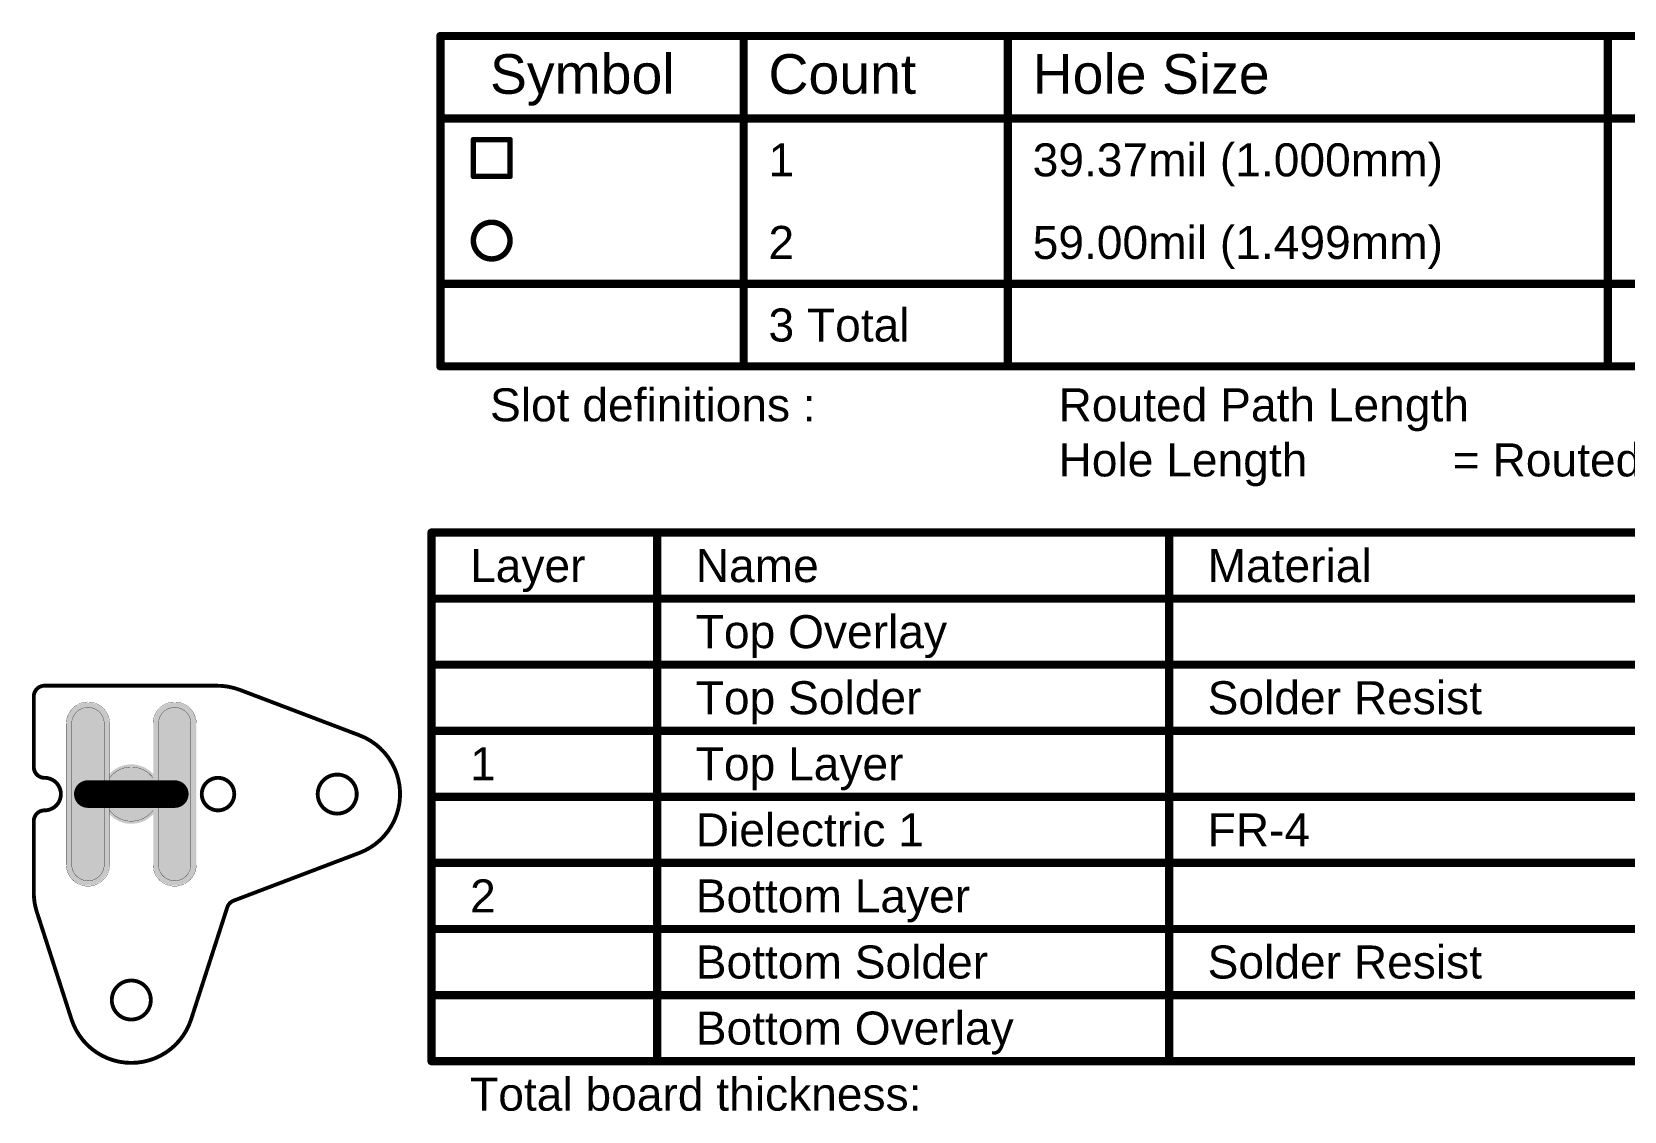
# Model space of a CAD drawing. Header units: inches. Extents: x -5 to 358, y -5 to 45.
# Drawn here: x -4.6 to 68.9, y -5.1 to 44.7 of the extents above; entities that cross this region are included whole.
import ezdxf

# ---------------------------------------------------------------- set-up
doc = ezdxf.new("R2010")
doc.units = ezdxf.units.IN
for name, color, linetype in [('Board_Outline', 216, 'Continuous'), ('Bottom Layer', 5, 'Continuous'), ('Bottom Solder', 6, 'Continuous'), ('Drill Drawing', 1, 'Continuous'), ('Fabrication_Layer', 56, 'Continuous'), ('Multi-Layer', 9, 'Continuous'), ('Pad Holes', 156, 'Continuous'), ('Top Layer', 1, 'Continuous'), ('Top Overlay', 2, 'Continuous'), ('Top Solder', 216, 'Continuous')]:
    doc.layers.add(name, color=color, linetype=linetype)
doc.styles.add('Arial', font='', dxfattribs={"height": 0.2})
doc.styles.get('Arial').set_extended_font_data('Arial')

msp = doc.modelspace()

# ---------------------------------------------------------------- hatches: boundary and pattern name
at = {"layer": 'Bottom Layer'}
h = msp.add_hatch(color=5, dxfattribs=at)
edge = h.paths.add_edge_path()
edge.add_arc((-2.007, 12.737), 0.888, 0, 180)
edge.add_line((-2.894, 12.737), (-2.894, 6.263))
edge.add_arc((-2.007, 6.263), 0.888, 180, 360)
edge.add_line((-1.119, 6.263), (-1.119, 12.737))
h = msp.add_hatch(color=5, dxfattribs=at)
edge = h.paths.add_edge_path()
edge.add_arc((2.007, 12.737), 0.888, 0, 180)
edge.add_line((1.119, 12.737), (1.119, 6.263))
edge.add_arc((2.007, 6.263), 0.888, 180, 360)
edge.add_line((2.894, 6.263), (2.894, 12.737))
h = msp.add_hatch(color=5, dxfattribs=at)
edge = h.paths.add_edge_path()
edge.add_arc((0, 9.5), 1.27, 0, 360)
at = {"layer": 'Bottom Solder'}
h = msp.add_hatch(color=6, dxfattribs=at)
edge = h.paths.add_edge_path()
edge.add_arc((-2.007, 12.737), 0.989, 0, 180)
edge.add_line((-2.996, 12.737), (-2.996, 6.263))
edge.add_arc((-2.007, 6.263), 0.989, 180, 360)
edge.add_line((-1.017, 6.263), (-1.017, 12.737))
h = msp.add_hatch(color=6, dxfattribs=at)
edge = h.paths.add_edge_path()
edge.add_arc((2.007, 12.737), 0.989, 0, 180)
edge.add_line((1.017, 12.737), (1.017, 6.263))
edge.add_arc((2.007, 6.263), 0.989, 180, 360)
edge.add_line((2.996, 6.263), (2.996, 12.737))
h = msp.add_hatch(color=6, dxfattribs=at)
edge = h.paths.add_edge_path()
edge.add_arc((0, 9.5), 1.372, 0, 360)
at = {"layer": 'Multi-Layer'}
h = msp.add_hatch(color=9, dxfattribs=at)
edge = h.paths.add_edge_path()
edge.add_arc((-2.007, 12.737), 0.888, 0, 180)
edge.add_line((-2.894, 12.737), (-2.894, 6.263))
edge.add_arc((-2.007, 6.263), 0.888, 180, 360)
edge.add_line((-1.119, 6.263), (-1.119, 12.737))
h = msp.add_hatch(color=9, dxfattribs=at)
edge = h.paths.add_edge_path()
edge.add_arc((2.007, 12.737), 0.888, 0, 180)
edge.add_line((1.119, 12.737), (1.119, 6.263))
edge.add_arc((2.007, 6.263), 0.888, 180, 360)
edge.add_line((2.894, 6.263), (2.894, 12.737))
h = msp.add_hatch(color=9, dxfattribs=at)
edge = h.paths.add_edge_path()
edge.add_arc((0, 9.5), 1.27, 0, 360)
at = {"layer": 'Pad Holes'}
h = msp.add_hatch(color=7, dxfattribs=at)
edge = h.paths.add_edge_path()
edge.add_arc((-2.007, 12.739), 0.749, 0, 180)
edge.add_line((-2.756, 12.739), (-2.756, 6.262))
edge.add_arc((-2.007, 6.262), 0.749, 180, 360)
edge.add_line((-1.257, 6.262), (-1.257, 12.739))
h = msp.add_hatch(color=7, dxfattribs=at)
edge = h.paths.add_edge_path()
edge.add_arc((2.007, 12.739), 0.749, 0, 180)
edge.add_line((1.257, 12.739), (1.257, 6.262))
edge.add_arc((2.007, 6.262), 0.749, 180, 360)
edge.add_line((2.756, 6.262), (2.756, 12.739))
h = msp.add_hatch(color=7, dxfattribs=at)
edge = h.paths.add_edge_path()
edge.add_arc((0, 9.5), 0.5, 0, 360)
at = {"layer": 'Top Layer'}
h = msp.add_hatch(color=1, dxfattribs=at)
edge = h.paths.add_edge_path()
edge.add_arc((-2.007, 12.737), 0.888, 0, 180)
edge.add_line((-2.894, 12.737), (-2.894, 6.263))
edge.add_arc((-2.007, 6.263), 0.888, 180, 360)
edge.add_line((-1.119, 6.263), (-1.119, 12.737))
h = msp.add_hatch(color=1, dxfattribs=at)
edge = h.paths.add_edge_path()
edge.add_arc((2.007, 12.737), 0.888, 0, 180)
edge.add_line((1.119, 12.737), (1.119, 6.263))
edge.add_arc((2.007, 6.263), 0.888, 180, 360)
edge.add_line((2.894, 6.263), (2.894, 12.737))
h = msp.add_hatch(color=1, dxfattribs=at)
edge = h.paths.add_edge_path()
edge.add_arc((0, 9.5), 1.27, 0, 360)
at = {"layer": 'Top Solder'}
h = msp.add_hatch(color=216, dxfattribs=at)
edge = h.paths.add_edge_path()
edge.add_arc((-2.007, 12.737), 0.989, 0, 180)
edge.add_line((-2.996, 12.737), (-2.996, 6.263))
edge.add_arc((-2.007, 6.263), 0.989, 180, 360)
edge.add_line((-1.017, 6.263), (-1.017, 12.737))
h = msp.add_hatch(color=216, dxfattribs=at)
edge = h.paths.add_edge_path()
edge.add_arc((2.007, 12.737), 0.989, 0, 180)
edge.add_line((1.017, 12.737), (1.017, 6.263))
edge.add_arc((2.007, 6.263), 0.989, 180, 360)
edge.add_line((2.996, 6.263), (2.996, 12.737))
h = msp.add_hatch(color=216, dxfattribs=at)
edge = h.paths.add_edge_path()
edge.add_arc((0, 9.5), 1.372, 0, 360)

# ---------------------------------------------------------------- linework, layer by layer
at = {"layer": 'Board_Outline'}
for points in [[(-4.5, 14, 0.178, 0.178, -0.414214), (-4, 14.5, 0.178, 0.178, 0)], [(-4.5, 10.75, 0.178, 0.178, 0), (-4.5, 14, 0.178, 0.178, 0)], [(-4, 14.5, 0.178, 0.178, 0), (3.95, 14.5, 0.178, 0.178, 0)], [(3.95, 14.5, 0.178, 0.178, -0.090952), (5.014, 14.305, 0.178, 0.178, 0)], [(5.014, 14.305, 0.178, 0.178, 0), (10.529, 12.211, 0.178, 0.178, 0)], [(-3, 12.75, 0.0127, 0.0127, -1), (-1, 12.75, 0.0127, 0.0127, 0)], [(-3, 12.75, 0.0127, 0.0127, -1), (-1, 12.75, 0.0127, 0.0127, 0)], [(1, 12.75, 0.0127, 0.0127, -1), (3, 12.75, 0.0127, 0.0127, 0)], [(1, 12.75, 0.0127, 0.0127, -1), (3, 12.75, 0.0127, 0.0127, 0)], [(-3, 6.25, 0.0127, 0.0127, 0), (-3, 12.75, 0.0127, 0.0127, 0)], [(-3, 6.25, 0.0127, 0.0127, 0), (-3, 12.75, 0.0127, 0.0127, 0)], [(-1, 10.25, 0.0127, 0.0127, 0), (-1, 12.75, 0.0127, 0.0127, 0)], [(-1, 10.25, 0.0127, 0.0127, 0), (-1, 12.75, 0.0127, 0.0127, 0)], [(1, 10.25, 0.0127, 0.0127, 0), (1, 12.75, 0.0127, 0.0127, 0)], [(1, 10.25, 0.0127, 0.0127, 0), (1, 12.75, 0.0127, 0.0127, 0)], [(3, 6.25, 0.0127, 0.0127, 0), (3, 12.75, 0.0127, 0.0127, 0)], [(3, 6.25, 0.0127, 0.0127, 0), (3, 12.75, 0.0127, 0.0127, 0)], [(10.529, 12.211, 0.178, 0.178, -0.690015), (10.529, 6.789, 0.178, 0.178, 0)], [(-4, 10.25, 0.178, 0.178, -0.414214), (-4.5, 10.75, 0.178, 0.178, 0)], [(-4, 10.25, 0.178, 0.178, -1), (-4, 8.75, 0.178, 0.178, 0)], [(-1, 10.25, 0.0127, 0.0127, -0.5), (1, 10.25, 0.0127, 0.0127, 0)], [(-1, 10.25, 0.0127, 0.0127, -0.5), (1, 10.25, 0.0127, 0.0127, 0)], [(-4.5, 8.25, 0.178, 0.178, -0.414214), (-4, 8.75, 0.178, 0.178, 0)], [(-4.5, 4.972, 0.178, 0.178, 0), (-4.5, 8.25, 0.178, 0.178, 0)], [(-1, 6.25, 0.0127, 0.0127, 0), (-1, 8.75, 0.0127, 0.0127, 0)], [(-1, 6.25, 0.0127, 0.0127, 0), (-1, 8.75, 0.0127, 0.0127, 0)], [(1, 8.75, 0.0127, 0.0127, -0.5), (-1, 8.75, 0.0127, 0.0127, 0)], [(1, 8.75, 0.0127, 0.0127, -0.5), (-1, 8.75, 0.0127, 0.0127, 0)], [(1, 6.25, 0.0127, 0.0127, 0), (1, 8.75, 0.0127, 0.0127, 0)], [(1, 6.25, 0.0127, 0.0127, 0), (1, 8.75, 0.0127, 0.0127, 0)], [(4.725, 4.585, 0.178, 0.178, 0), (10.529, 6.789, 0.178, 0.178, 0)], [(-1, 6.25, 0.0127, 0.0127, -1), (-3, 6.25, 0.0127, 0.0127, 0)], [(-1, 6.25, 0.0127, 0.0127, -1), (-3, 6.25, 0.0127, 0.0127, 0)], [(3, 6.25, 0.0127, 0.0127, -1), (1, 6.25, 0.0127, 0.0127, 0)], [(3, 6.25, 0.0127, 0.0127, -1), (1, 6.25, 0.0127, 0.0127, 0)], [(-4.355, 4.051, 0.178, 0.178, -0.078221), (-4.5, 4.972, 0.178, 0.178, 0)], [(4.426, 4.271, 0.178, 0.178, -0.227754), (4.725, 4.585, 0.178, 0.178, 0)], [(-4.355, 4.051, 0.178, 0.178, 0), (-2.76, -0.891, 0.178, 0.178, 0)], [(2.76, -0.891, 0.178, 0.178, 0), (4.426, 4.271, 0.178, 0.178, 0)], [(2.76, -0.891, 0.178, 0.178, -0.728002), (-2.76, -0.891, 0.178, 0.178, 0)]]:
    msp.add_lwpolyline(points, format="xyseb", dxfattribs=at)
for points in [[(-4.544, 14, 0.0889, 0.0889, 1), (-4.456, 14, 0.0889, 0.0889, 1)], [(-4.544, 14, 0.0889, 0.0889, 1), (-4.456, 14, 0.0889, 0.0889, 1)], [(-4.044, 14.5, 0.0889, 0.0889, 1), (-3.956, 14.5, 0.0889, 0.0889, 1)], [(-4.044, 14.5, 0.0889, 0.0889, 1), (-3.956, 14.5, 0.0889, 0.0889, 1)], [(3.905, 14.5, 0.0889, 0.0889, 1), (3.994, 14.5, 0.0889, 0.0889, 1)], [(3.905, 14.5, 0.0889, 0.0889, 1), (3.994, 14.5, 0.0889, 0.0889, 1)], [(4.97, 14.305, 0.0889, 0.0889, 1), (5.059, 14.305, 0.0889, 0.0889, 1)], [(4.97, 14.305, 0.0889, 0.0889, 1), (5.059, 14.305, 0.0889, 0.0889, 1)], [(-3.003, 12.75, 0.00635, 0.00635, 1), (-2.997, 12.75, 0.00635, 0.00635, 1)], [(-3.003, 12.75, 0.00635, 0.00635, 1), (-2.997, 12.75, 0.00635, 0.00635, 1)], [(-3.003, 12.75, 0.00635, 0.00635, 1), (-2.997, 12.75, 0.00635, 0.00635, 1)], [(-3.003, 12.75, 0.00635, 0.00635, 1), (-2.997, 12.75, 0.00635, 0.00635, 1)], [(-1.003, 12.75, 0.00635, 0.00635, 1), (-0.997, 12.75, 0.00635, 0.00635, 1)], [(-1.003, 12.75, 0.00635, 0.00635, 1), (-0.997, 12.75, 0.00635, 0.00635, 1)], [(-1.003, 12.75, 0.00635, 0.00635, 1), (-0.997, 12.75, 0.00635, 0.00635, 1)], [(-1.003, 12.75, 0.00635, 0.00635, 1), (-0.997, 12.75, 0.00635, 0.00635, 1)], [(0.997, 12.75, 0.00635, 0.00635, 1), (1.003, 12.75, 0.00635, 0.00635, 1)], [(0.997, 12.75, 0.00635, 0.00635, 1), (1.003, 12.75, 0.00635, 0.00635, 1)], [(0.997, 12.75, 0.00635, 0.00635, 1), (1.003, 12.75, 0.00635, 0.00635, 1)], [(0.997, 12.75, 0.00635, 0.00635, 1), (1.003, 12.75, 0.00635, 0.00635, 1)], [(2.997, 12.75, 0.00635, 0.00635, 1), (3.003, 12.75, 0.00635, 0.00635, 1)], [(2.997, 12.75, 0.00635, 0.00635, 1), (3.003, 12.75, 0.00635, 0.00635, 1)], [(2.997, 12.75, 0.00635, 0.00635, 1), (3.003, 12.75, 0.00635, 0.00635, 1)], [(2.997, 12.75, 0.00635, 0.00635, 1), (3.003, 12.75, 0.00635, 0.00635, 1)], [(10.485, 12.211, 0.0889, 0.0889, 1), (10.574, 12.211, 0.0889, 0.0889, 1)], [(10.485, 12.211, 0.0889, 0.0889, 1), (10.574, 12.211, 0.0889, 0.0889, 1)], [(-4.544, 10.75, 0.0889, 0.0889, 1), (-4.456, 10.75, 0.0889, 0.0889, 1)], [(-4.544, 10.75, 0.0889, 0.0889, 1), (-4.456, 10.75, 0.0889, 0.0889, 1)], [(-4.044, 10.25, 0.0889, 0.0889, 1), (-3.956, 10.25, 0.0889, 0.0889, 1)], [(-4.044, 10.25, 0.0889, 0.0889, 1), (-3.956, 10.25, 0.0889, 0.0889, 1)], [(4.75, 9.5, 0.178, 0.178, 1), (3.25, 9.5, 0.178, 0.178, 1)], [(10.4, 9.5, 0.178, 0.178, 1), (8.6, 9.5, 0.178, 0.178, 1)], [(-1.003, 10.25, 0.00635, 0.00635, 1), (-0.997, 10.25, 0.00635, 0.00635, 1)], [(-1.003, 10.25, 0.00635, 0.00635, 1), (-0.997, 10.25, 0.00635, 0.00635, 1)], [(-1.003, 10.25, 0.00635, 0.00635, 1), (-0.997, 10.25, 0.00635, 0.00635, 1)], [(-1.003, 10.25, 0.00635, 0.00635, 1), (-0.997, 10.25, 0.00635, 0.00635, 1)], [(0.997, 10.25, 0.00635, 0.00635, 1), (1.003, 10.25, 0.00635, 0.00635, 1)], [(0.997, 10.25, 0.00635, 0.00635, 1), (1.003, 10.25, 0.00635, 0.00635, 1)], [(0.997, 10.25, 0.00635, 0.00635, 1), (1.003, 10.25, 0.00635, 0.00635, 1)], [(0.997, 10.25, 0.00635, 0.00635, 1), (1.003, 10.25, 0.00635, 0.00635, 1)], [(3.206, 9.5, 0.0889, 0.0889, 1), (3.294, 9.5, 0.0889, 0.0889, 1)], [(4.706, 9.5, 0.0889, 0.0889, 1), (4.794, 9.5, 0.0889, 0.0889, 1)], [(8.556, 9.5, 0.0889, 0.0889, 1), (8.644, 9.5, 0.0889, 0.0889, 1)], [(10.356, 9.5, 0.0889, 0.0889, 1), (10.444, 9.5, 0.0889, 0.0889, 1)], [(-4.044, 8.75, 0.0889, 0.0889, 1), (-3.956, 8.75, 0.0889, 0.0889, 1)], [(-4.044, 8.75, 0.0889, 0.0889, 1), (-3.956, 8.75, 0.0889, 0.0889, 1)], [(-4.544, 8.25, 0.0889, 0.0889, 1), (-4.456, 8.25, 0.0889, 0.0889, 1)], [(-4.544, 8.25, 0.0889, 0.0889, 1), (-4.456, 8.25, 0.0889, 0.0889, 1)], [(-1.003, 8.75, 0.00635, 0.00635, 1), (-0.997, 8.75, 0.00635, 0.00635, 1)], [(-1.003, 8.75, 0.00635, 0.00635, 1), (-0.997, 8.75, 0.00635, 0.00635, 1)], [(-1.003, 8.75, 0.00635, 0.00635, 1), (-0.997, 8.75, 0.00635, 0.00635, 1)], [(-1.003, 8.75, 0.00635, 0.00635, 1), (-0.997, 8.75, 0.00635, 0.00635, 1)], [(0.997, 8.75, 0.00635, 0.00635, 1), (1.003, 8.75, 0.00635, 0.00635, 1)], [(0.997, 8.75, 0.00635, 0.00635, 1), (1.003, 8.75, 0.00635, 0.00635, 1)], [(0.997, 8.75, 0.00635, 0.00635, 1), (1.003, 8.75, 0.00635, 0.00635, 1)], [(0.997, 8.75, 0.00635, 0.00635, 1), (1.003, 8.75, 0.00635, 0.00635, 1)], [(10.485, 6.789, 0.0889, 0.0889, 1), (10.574, 6.789, 0.0889, 0.0889, 1)], [(10.485, 6.789, 0.0889, 0.0889, 1), (10.574, 6.789, 0.0889, 0.0889, 1)], [(-3.003, 6.25, 0.00635, 0.00635, 1), (-2.997, 6.25, 0.00635, 0.00635, 1)], [(-3.003, 6.25, 0.00635, 0.00635, 1), (-2.997, 6.25, 0.00635, 0.00635, 1)], [(-3.003, 6.25, 0.00635, 0.00635, 1), (-2.997, 6.25, 0.00635, 0.00635, 1)], [(-3.003, 6.25, 0.00635, 0.00635, 1), (-2.997, 6.25, 0.00635, 0.00635, 1)], [(-1.003, 6.25, 0.00635, 0.00635, 1), (-0.997, 6.25, 0.00635, 0.00635, 1)], [(-1.003, 6.25, 0.00635, 0.00635, 1), (-0.997, 6.25, 0.00635, 0.00635, 1)], [(-1.003, 6.25, 0.00635, 0.00635, 1), (-0.997, 6.25, 0.00635, 0.00635, 1)], [(-1.003, 6.25, 0.00635, 0.00635, 1), (-0.997, 6.25, 0.00635, 0.00635, 1)], [(0.997, 6.25, 0.00635, 0.00635, 1), (1.003, 6.25, 0.00635, 0.00635, 1)], [(0.997, 6.25, 0.00635, 0.00635, 1), (1.003, 6.25, 0.00635, 0.00635, 1)], [(0.997, 6.25, 0.00635, 0.00635, 1), (1.003, 6.25, 0.00635, 0.00635, 1)], [(0.997, 6.25, 0.00635, 0.00635, 1), (1.003, 6.25, 0.00635, 0.00635, 1)], [(2.997, 6.25, 0.00635, 0.00635, 1), (3.003, 6.25, 0.00635, 0.00635, 1)], [(2.997, 6.25, 0.00635, 0.00635, 1), (3.003, 6.25, 0.00635, 0.00635, 1)], [(2.997, 6.25, 0.00635, 0.00635, 1), (3.003, 6.25, 0.00635, 0.00635, 1)], [(2.997, 6.25, 0.00635, 0.00635, 1), (3.003, 6.25, 0.00635, 0.00635, 1)], [(-4.544, 4.972, 0.0889, 0.0889, 1), (-4.456, 4.972, 0.0889, 0.0889, 1)], [(-4.544, 4.972, 0.0889, 0.0889, 1), (-4.456, 4.972, 0.0889, 0.0889, 1)], [(4.68, 4.585, 0.0889, 0.0889, 1), (4.769, 4.585, 0.0889, 0.0889, 1)], [(4.68, 4.585, 0.0889, 0.0889, 1), (4.769, 4.585, 0.0889, 0.0889, 1)], [(-4.399, 4.051, 0.0889, 0.0889, 1), (-4.31, 4.051, 0.0889, 0.0889, 1)], [(-4.399, 4.051, 0.0889, 0.0889, 1), (-4.31, 4.051, 0.0889, 0.0889, 1)], [(4.382, 4.271, 0.0889, 0.0889, 1), (4.471, 4.271, 0.0889, 0.0889, 1)], [(4.382, 4.271, 0.0889, 0.0889, 1), (4.471, 4.271, 0.0889, 0.0889, 1)], [(0.9, 0, 0.178, 0.178, 1), (-0.9, 0, 0.178, 0.178, 1)], [(-0.944, 0, 0.0889, 0.0889, 1), (-0.856, 0, 0.0889, 0.0889, 1)], [(0.856, 0, 0.0889, 0.0889, 1), (0.944, 0, 0.0889, 0.0889, 1)], [(-2.804, -0.891, 0.0889, 0.0889, 1), (-2.715, -0.891, 0.0889, 0.0889, 1)], [(-2.804, -0.891, 0.0889, 0.0889, 1), (-2.715, -0.891, 0.0889, 0.0889, 1)], [(2.715, -0.891, 0.0889, 0.0889, 1), (2.804, -0.891, 0.0889, 0.0889, 1)], [(2.715, -0.891, 0.0889, 0.0889, 1), (2.804, -0.891, 0.0889, 0.0889, 1)]]:
    msp.add_lwpolyline(points, format="xyseb", close=True, dxfattribs=at)
at = {"layer": 'Bottom Layer'}
for points in [[(-2.007, 9.5, 1.27, 1.27, 0), (0, 9.5, 1.27, 1.27, 0)], [(0, 9.5, 1.27, 1.27, 0), (2.007, 9.5, 1.27, 1.27, 0)]]:
    msp.add_lwpolyline(points, format="xyseb", dxfattribs=at)
for points in [[(-2.324, 9.5, 0.635, 0.635, 1), (-1.689, 9.5, 0.635, 0.635, 1)], [(-0.318, 9.5, 0.635, 0.635, 1), (0.318, 9.5, 0.635, 0.635, 1)], [(-0.318, 9.5, 0.635, 0.635, 1), (0.318, 9.5, 0.635, 0.635, 1)], [(1.689, 9.5, 0.635, 0.635, 1), (2.324, 9.5, 0.635, 0.635, 1)]]:
    msp.add_lwpolyline(points, format="xyseb", close=True, dxfattribs=at)
at = {"layer": 'Drill Drawing'}
for points in [[(14.262, 44.474, 0.381, 0.381, 0), (357.878, 44.474, 0.381, 0.381, 0)], [(14.262, 29.234, 0.381, 0.381, 0), (14.262, 44.474, 0.381, 0.381, 0)], [(28.254, 29.234, 0.381, 0.381, 0), (28.254, 44.474, 0.381, 0.381, 0)], [(40.443, 29.234, 0.381, 0.381, 0), (40.443, 44.474, 0.381, 0.381, 0)], [(68.121, 29.234, 0.381, 0.381, 0), (68.121, 44.474, 0.381, 0.381, 0)], [(14.262, 40.664, 0.381, 0.381, 0), (357.878, 40.664, 0.381, 0.381, 0)], [(15.781, 39.69, 0.254, 0.254, 0), (17.474, 39.69, 0.254, 0.254, 0)], [(15.781, 37.997, 0.254, 0.254, 0), (15.781, 39.69, 0.254, 0.254, 0)], [(17.474, 37.997, 0.254, 0.254, 0), (17.474, 39.69, 0.254, 0.254, 0)], [(15.781, 37.997, 0.254, 0.254, 0), (17.474, 37.997, 0.254, 0.254, 0)], [(14.262, 33.044, 0.381, 0.381, 0), (357.878, 33.044, 0.381, 0.381, 0)], [(14.262, 29.234, 0.381, 0.381, 0), (357.878, 29.234, 0.381, 0.381, 0)], [(-0.254, 9.754, 0.0508, 0.0508, 0), (0.254, 9.754, 0.0508, 0.0508, 0)], [(-0.254, 9.246, 0.0508, 0.0508, 0), (-0.254, 9.754, 0.0508, 0.0508, 0)], [(0.254, 9.246, 0.0508, 0.0508, 0), (0.254, 9.754, 0.0508, 0.0508, 0)], [(-0.254, 9.246, 0.0508, 0.0508, 0), (0.254, 9.246, 0.0508, 0.0508, 0)]]:
    msp.add_lwpolyline(points, format="xyseb", dxfattribs=at)
for points in [[(14.167, 44.474, 0.191, 0.191, 1), (14.357, 44.474, 0.191, 0.191, 1)], [(14.167, 44.474, 0.191, 0.191, 1), (14.357, 44.474, 0.191, 0.191, 1)], [(28.159, 44.474, 0.191, 0.191, 1), (28.35, 44.474, 0.191, 0.191, 1)], [(40.348, 44.474, 0.191, 0.191, 1), (40.539, 44.474, 0.191, 0.191, 1)], [(68.026, 44.474, 0.191, 0.191, 1), (68.216, 44.474, 0.191, 0.191, 1)], [(14.167, 40.664, 0.191, 0.191, 1), (14.357, 40.664, 0.191, 0.191, 1)], [(15.717, 39.69, 0.127, 0.127, 1), (15.844, 39.69, 0.127, 0.127, 1)], [(15.717, 39.69, 0.127, 0.127, 1), (15.844, 39.69, 0.127, 0.127, 1)], [(17.411, 39.69, 0.127, 0.127, 1), (17.538, 39.69, 0.127, 0.127, 1)], [(17.411, 39.69, 0.127, 0.127, 1), (17.538, 39.69, 0.127, 0.127, 1)], [(15.717, 37.997, 0.127, 0.127, 1), (15.844, 37.997, 0.127, 0.127, 1)], [(15.717, 37.997, 0.127, 0.127, 1), (15.844, 37.997, 0.127, 0.127, 1)], [(17.411, 37.997, 0.127, 0.127, 1), (17.538, 37.997, 0.127, 0.127, 1)], [(17.411, 37.997, 0.127, 0.127, 1), (17.538, 37.997, 0.127, 0.127, 1)], [(17.474, 35.034, 0.254, 0.254, 1), (15.781, 35.034, 0.254, 0.254, 1)], [(15.717, 35.034, 0.127, 0.127, 1), (15.844, 35.034, 0.127, 0.127, 1)], [(17.411, 35.034, 0.127, 0.127, 1), (17.538, 35.034, 0.127, 0.127, 1)], [(14.167, 33.044, 0.191, 0.191, 1), (14.357, 33.044, 0.191, 0.191, 1)], [(14.167, 29.234, 0.191, 0.191, 1), (14.357, 29.234, 0.191, 0.191, 1)], [(14.167, 29.234, 0.191, 0.191, 1), (14.357, 29.234, 0.191, 0.191, 1)], [(28.159, 29.234, 0.191, 0.191, 1), (28.35, 29.234, 0.191, 0.191, 1)], [(40.348, 29.234, 0.191, 0.191, 1), (40.539, 29.234, 0.191, 0.191, 1)], [(68.026, 29.234, 0.191, 0.191, 1), (68.216, 29.234, 0.191, 0.191, 1)], [(-1.753, 9.5, 0.0508, 0.0508, 1), (-2.261, 9.5, 0.0508, 0.0508, 1)], [(-0.267, 9.754, 0.0254, 0.0254, 1), (-0.241, 9.754, 0.0254, 0.0254, 1)], [(-0.267, 9.754, 0.0254, 0.0254, 1), (-0.241, 9.754, 0.0254, 0.0254, 1)], [(0.241, 9.754, 0.0254, 0.0254, 1), (0.267, 9.754, 0.0254, 0.0254, 1)], [(0.241, 9.754, 0.0254, 0.0254, 1), (0.267, 9.754, 0.0254, 0.0254, 1)], [(2.261, 9.5, 0.0508, 0.0508, 1), (1.753, 9.5, 0.0508, 0.0508, 1)], [(-2.273, 9.5, 0.0254, 0.0254, 1), (-2.248, 9.5, 0.0254, 0.0254, 1)], [(-1.765, 9.5, 0.0254, 0.0254, 1), (-1.74, 9.5, 0.0254, 0.0254, 1)], [(-0.267, 9.246, 0.0254, 0.0254, 1), (-0.241, 9.246, 0.0254, 0.0254, 1)], [(-0.267, 9.246, 0.0254, 0.0254, 1), (-0.241, 9.246, 0.0254, 0.0254, 1)], [(0.241, 9.246, 0.0254, 0.0254, 1), (0.267, 9.246, 0.0254, 0.0254, 1)], [(0.241, 9.246, 0.0254, 0.0254, 1), (0.267, 9.246, 0.0254, 0.0254, 1)], [(1.74, 9.5, 0.0254, 0.0254, 1), (1.765, 9.5, 0.0254, 0.0254, 1)], [(2.248, 9.5, 0.0254, 0.0254, 1), (2.273, 9.5, 0.0254, 0.0254, 1)]]:
    msp.add_lwpolyline(points, format="xyseb", close=True, dxfattribs=at)
at = {"layer": 'Fabrication_Layer'}
for points in [[(13.852, 21.565, 0.381, 0.381, 0), (129.137, 21.565, 0.381, 0.381, 0)], [(13.852, -2.819, 0.381, 0.381, 0), (13.852, 21.565, 0.381, 0.381, 0)], [(24.263, -2.819, 0.381, 0.381, 0), (24.263, 21.565, 0.381, 0.381, 0)], [(47.879, -2.819, 0.381, 0.381, 0), (47.879, 21.565, 0.381, 0.381, 0)], [(13.852, 18.517, 0.381, 0.381, 0), (129.137, 18.517, 0.381, 0.381, 0)], [(13.852, 15.469, 0.381, 0.381, 0), (24.263, 15.469, 0.381, 0.381, 0)], [(24.263, 15.469, 0.381, 0.381, 0), (47.879, 15.469, 0.381, 0.381, 0)], [(47.879, 15.469, 0.381, 0.381, 0), (69.717, 15.469, 0.381, 0.381, 0)], [(13.852, 12.421, 0.381, 0.381, 0), (24.263, 12.421, 0.381, 0.381, 0)], [(24.263, 12.421, 0.381, 0.381, 0), (47.879, 12.421, 0.381, 0.381, 0)], [(47.879, 12.421, 0.381, 0.381, 0), (69.717, 12.421, 0.381, 0.381, 0)], [(13.852, 9.373, 0.381, 0.381, 0), (24.263, 9.373, 0.381, 0.381, 0)], [(24.263, 9.373, 0.381, 0.381, 0), (47.879, 9.373, 0.381, 0.381, 0)], [(47.879, 9.373, 0.381, 0.381, 0), (69.717, 9.373, 0.381, 0.381, 0)], [(13.852, 6.325, 0.381, 0.381, 0), (24.263, 6.325, 0.381, 0.381, 0)], [(24.263, 6.325, 0.381, 0.381, 0), (47.879, 6.325, 0.381, 0.381, 0)], [(47.879, 6.325, 0.381, 0.381, 0), (69.717, 6.325, 0.381, 0.381, 0)], [(13.852, 3.277, 0.381, 0.381, 0), (24.263, 3.277, 0.381, 0.381, 0)], [(24.263, 3.277, 0.381, 0.381, 0), (47.879, 3.277, 0.381, 0.381, 0)], [(47.879, 3.277, 0.381, 0.381, 0), (69.717, 3.277, 0.381, 0.381, 0)], [(13.852, 0.229, 0.381, 0.381, 0), (24.263, 0.229, 0.381, 0.381, 0)], [(24.263, 0.229, 0.381, 0.381, 0), (47.879, 0.229, 0.381, 0.381, 0)], [(47.879, 0.229, 0.381, 0.381, 0), (69.717, 0.229, 0.381, 0.381, 0)], [(13.852, -2.819, 0.381, 0.381, 0), (24.263, -2.819, 0.381, 0.381, 0)], [(24.263, -2.819, 0.381, 0.381, 0), (47.879, -2.819, 0.381, 0.381, 0)], [(47.879, -2.819, 0.381, 0.381, 0), (69.717, -2.819, 0.381, 0.381, 0)]]:
    msp.add_lwpolyline(points, format="xyseb", dxfattribs=at)
for points in [[(13.756, 21.565, 0.191, 0.191, 1), (13.947, 21.565, 0.191, 0.191, 1)], [(13.756, 21.565, 0.191, 0.191, 1), (13.947, 21.565, 0.191, 0.191, 1)], [(24.168, 21.565, 0.191, 0.191, 1), (24.359, 21.565, 0.191, 0.191, 1)], [(47.784, 21.565, 0.191, 0.191, 1), (47.974, 21.565, 0.191, 0.191, 1)], [(13.756, 18.517, 0.191, 0.191, 1), (13.947, 18.517, 0.191, 0.191, 1)], [(13.756, 15.469, 0.191, 0.191, 1), (13.947, 15.469, 0.191, 0.191, 1)], [(24.168, 15.469, 0.191, 0.191, 1), (24.359, 15.469, 0.191, 0.191, 1)], [(24.168, 15.469, 0.191, 0.191, 1), (24.359, 15.469, 0.191, 0.191, 1)], [(47.784, 15.469, 0.191, 0.191, 1), (47.974, 15.469, 0.191, 0.191, 1)], [(47.784, 15.469, 0.191, 0.191, 1), (47.974, 15.469, 0.191, 0.191, 1)], [(13.756, 12.421, 0.191, 0.191, 1), (13.947, 12.421, 0.191, 0.191, 1)], [(24.168, 12.421, 0.191, 0.191, 1), (24.359, 12.421, 0.191, 0.191, 1)], [(24.168, 12.421, 0.191, 0.191, 1), (24.359, 12.421, 0.191, 0.191, 1)], [(47.784, 12.421, 0.191, 0.191, 1), (47.974, 12.421, 0.191, 0.191, 1)], [(47.784, 12.421, 0.191, 0.191, 1), (47.974, 12.421, 0.191, 0.191, 1)], [(13.756, 9.373, 0.191, 0.191, 1), (13.947, 9.373, 0.191, 0.191, 1)], [(24.168, 9.373, 0.191, 0.191, 1), (24.359, 9.373, 0.191, 0.191, 1)], [(24.168, 9.373, 0.191, 0.191, 1), (24.359, 9.373, 0.191, 0.191, 1)], [(47.784, 9.373, 0.191, 0.191, 1), (47.974, 9.373, 0.191, 0.191, 1)], [(47.784, 9.373, 0.191, 0.191, 1), (47.974, 9.373, 0.191, 0.191, 1)], [(13.756, 6.325, 0.191, 0.191, 1), (13.947, 6.325, 0.191, 0.191, 1)], [(24.168, 6.325, 0.191, 0.191, 1), (24.359, 6.325, 0.191, 0.191, 1)], [(24.168, 6.325, 0.191, 0.191, 1), (24.359, 6.325, 0.191, 0.191, 1)], [(47.784, 6.325, 0.191, 0.191, 1), (47.974, 6.325, 0.191, 0.191, 1)], [(47.784, 6.325, 0.191, 0.191, 1), (47.974, 6.325, 0.191, 0.191, 1)], [(13.756, 3.277, 0.191, 0.191, 1), (13.947, 3.277, 0.191, 0.191, 1)], [(24.168, 3.277, 0.191, 0.191, 1), (24.359, 3.277, 0.191, 0.191, 1)], [(24.168, 3.277, 0.191, 0.191, 1), (24.359, 3.277, 0.191, 0.191, 1)], [(47.784, 3.277, 0.191, 0.191, 1), (47.974, 3.277, 0.191, 0.191, 1)], [(47.784, 3.277, 0.191, 0.191, 1), (47.974, 3.277, 0.191, 0.191, 1)], [(13.756, 0.229, 0.191, 0.191, 1), (13.947, 0.229, 0.191, 0.191, 1)], [(24.168, 0.229, 0.191, 0.191, 1), (24.359, 0.229, 0.191, 0.191, 1)], [(24.168, 0.229, 0.191, 0.191, 1), (24.359, 0.229, 0.191, 0.191, 1)], [(47.784, 0.229, 0.191, 0.191, 1), (47.974, 0.229, 0.191, 0.191, 1)], [(47.784, 0.229, 0.191, 0.191, 1), (47.974, 0.229, 0.191, 0.191, 1)], [(13.756, -2.819, 0.191, 0.191, 1), (13.947, -2.819, 0.191, 0.191, 1)], [(13.756, -2.819, 0.191, 0.191, 1), (13.947, -2.819, 0.191, 0.191, 1)], [(24.168, -2.819, 0.191, 0.191, 1), (24.359, -2.819, 0.191, 0.191, 1)], [(24.168, -2.819, 0.191, 0.191, 1), (24.359, -2.819, 0.191, 0.191, 1)], [(24.168, -2.819, 0.191, 0.191, 1), (24.359, -2.819, 0.191, 0.191, 1)], [(47.784, -2.819, 0.191, 0.191, 1), (47.974, -2.819, 0.191, 0.191, 1)], [(47.784, -2.819, 0.191, 0.191, 1), (47.974, -2.819, 0.191, 0.191, 1)], [(47.784, -2.819, 0.191, 0.191, 1), (47.974, -2.819, 0.191, 0.191, 1)]]:
    msp.add_lwpolyline(points, format="xyseb", close=True, dxfattribs=at)
at = {"layer": 'Multi-Layer'}
for p, q in [((9.074, 10.298), (8.926, 10.199)), ((9.237, 10.365), (9.074, 10.298)), ((9.411, 10.4), (9.237, 10.365)), ((9.5, 10.4), (9.411, 10.4)), ((9.589, 10.4), (9.5, 10.4)), ((9.763, 10.365), (9.589, 10.4)), ((9.926, 10.298), (9.763, 10.365)), ((10.074, 10.199), (9.926, 10.298)), ((3.279, 9.719), (3.25, 9.574)), ((3.25, 9.574), (3.25, 9.5)), ((3.335, 9.855), (3.279, 9.719)), ((3.417, 9.978), (3.335, 9.855)), ((3.522, 10.083), (3.417, 9.978)), ((3.645, 10.165), (3.522, 10.083)), ((3.781, 10.221), (3.645, 10.165)), ((3.926, 10.25), (3.781, 10.221)), ((4, 10.25), (3.926, 10.25)), ((4.074, 10.25), (4, 10.25)), ((4.219, 10.221), (4.074, 10.25)), ((4.355, 10.165), (4.219, 10.221)), ((4.478, 10.083), (4.355, 10.165)), ((4.583, 9.978), (4.478, 10.083)), ((4.665, 9.855), (4.583, 9.978)), ((4.721, 9.719), (4.665, 9.855)), ((4.75, 9.574), (4.721, 9.719)), ((4.75, 9.5), (4.75, 9.574)), ((8.635, 9.763), (8.6, 9.589)), ((8.6, 9.589), (8.6, 9.5)), ((8.702, 9.926), (8.635, 9.763)), ((8.801, 10.074), (8.702, 9.926)), ((8.926, 10.199), (8.801, 10.074)), ((10.199, 10.074), (10.074, 10.199)), ((10.298, 9.926), (10.199, 10.074)), ((10.365, 9.763), (10.298, 9.926)), ((10.4, 9.589), (10.365, 9.763)), ((10.4, 9.5), (10.4, 9.589)), ((3.25, 9.5), (3.25, 9.5)), ((3.25, 9.5), (3.25, 9.426)), ((3.25, 9.426), (3.279, 9.281)), ((3.279, 9.281), (3.335, 9.145)), ((3.335, 9.145), (3.417, 9.022)), ((3.417, 9.022), (3.522, 8.917)), ((3.522, 8.917), (3.645, 8.835)), ((3.645, 8.835), (3.781, 8.779)), ((4.219, 8.779), (4.355, 8.835)), ((4.355, 8.835), (4.478, 8.917)), ((4.478, 8.917), (4.583, 9.022)), ((4.583, 9.022), (4.665, 9.145)), ((4.665, 9.145), (4.721, 9.281)), ((4.721, 9.281), (4.75, 9.426)), ((4.75, 9.426), (4.75, 9.5)), ((8.6, 9.5), (8.6, 9.5)), ((8.6, 9.5), (8.6, 9.411)), ((8.6, 9.411), (8.635, 9.237)), ((8.635, 9.237), (8.702, 9.074)), ((8.702, 9.074), (8.801, 8.926)), ((8.801, 8.926), (8.926, 8.801)), ((10.074, 8.801), (10.199, 8.926)), ((10.199, 8.926), (10.298, 9.074)), ((10.298, 9.074), (10.365, 9.237)), ((10.365, 9.237), (10.4, 9.411)), ((10.4, 9.411), (10.4, 9.5)), ((3.781, 8.779), (3.926, 8.75)), ((3.926, 8.75), (4, 8.75)), ((4, 8.75), (4.074, 8.75)), ((4.074, 8.75), (4.219, 8.779)), ((8.926, 8.801), (9.074, 8.702)), ((9.074, 8.702), (9.237, 8.635)), ((9.237, 8.635), (9.411, 8.6)), ((9.411, 8.6), (9.5, 8.6)), ((9.5, 8.6), (9.589, 8.6)), ((9.589, 8.6), (9.763, 8.635)), ((9.763, 8.635), (9.926, 8.702)), ((9.926, 8.702), (10.074, 8.801)), ((-0.426, 0.798), (-0.574, 0.699)), ((-0.263, 0.865), (-0.426, 0.798)), ((-0.089, 0.9), (-0.263, 0.865)), ((0, 0.9), (-0.089, 0.9)), ((0.089, 0.9), (0, 0.9)), ((0.263, 0.865), (0.089, 0.9)), ((0.426, 0.798), (0.263, 0.865)), ((0.574, 0.699), (0.426, 0.798)), ((-0.865, 0.263), (-0.9, 0.089)), ((-0.9, 0.089), (-0.9, 0)), ((-0.9, 0), (-0.9, 0)), ((-0.9, 0), (-0.9, -0.089)), ((-0.798, 0.426), (-0.865, 0.263)), ((-0.699, 0.574), (-0.798, 0.426)), ((-0.574, 0.699), (-0.699, 0.574)), ((0.699, 0.574), (0.574, 0.699)), ((0.798, 0.426), (0.699, 0.574)), ((0.865, 0.263), (0.798, 0.426)), ((0.9, 0.089), (0.865, 0.263)), ((0.9, 0), (0.9, 0.089)), ((0.9, -0.089), (0.9, 0)), ((-0.9, -0.089), (-0.865, -0.263)), ((-0.865, -0.263), (-0.798, -0.426)), ((-0.798, -0.426), (-0.699, -0.574)), ((-0.699, -0.574), (-0.574, -0.699)), ((-0.574, -0.699), (-0.426, -0.798)), ((0.426, -0.798), (0.574, -0.699)), ((0.574, -0.699), (0.699, -0.574)), ((0.699, -0.574), (0.798, -0.426)), ((0.798, -0.426), (0.865, -0.263)), ((0.865, -0.263), (0.9, -0.089)), ((-0.426, -0.798), (-0.263, -0.865)), ((-0.263, -0.865), (-0.089, -0.9)), ((-0.089, -0.9), (0, -0.9)), ((0, -0.9), (0.089, -0.9)), ((0.089, -0.9), (0.263, -0.865)), ((0.263, -0.865), (0.426, -0.798))]:
    msp.add_line(p, q, dxfattribs=at)
at = {"layer": 'Top Layer'}
for points in [[(-2.007, 9.5, 1.27, 1.27, 0), (0, 9.5, 1.27, 1.27, 0)], [(0, 9.5, 1.27, 1.27, 0), (2.007, 9.5, 1.27, 1.27, 0)]]:
    msp.add_lwpolyline(points, format="xyseb", dxfattribs=at)
for points in [[(-2.324, 9.5, 0.635, 0.635, 1), (-1.689, 9.5, 0.635, 0.635, 1)], [(-0.318, 9.5, 0.635, 0.635, 1), (0.318, 9.5, 0.635, 0.635, 1)], [(-0.318, 9.5, 0.635, 0.635, 1), (0.318, 9.5, 0.635, 0.635, 1)], [(1.689, 9.5, 0.635, 0.635, 1), (2.324, 9.5, 0.635, 0.635, 1)]]:
    msp.add_lwpolyline(points, format="xyseb", close=True, dxfattribs=at)
at = {"layer": 'Top Overlay'}
for points in [[(-3, 12.75, 0.0127, 0.0127, -1), (-1, 12.75, 0.0127, 0.0127, 0)], [(-3, 12.75, 0.0127, 0.0127, -1), (-1, 12.75, 0.0127, 0.0127, 0)], [(-2.75, 12.75, 0.0127, 0.0127, -1), (-1.25, 12.75, 0.0127, 0.0127, 0)], [(1, 12.75, 0.0127, 0.0127, -1), (3, 12.75, 0.0127, 0.0127, 0)], [(1, 12.75, 0.0127, 0.0127, -1), (3, 12.75, 0.0127, 0.0127, 0)], [(1.25, 12.75, 0.0127, 0.0127, -1), (2.75, 12.75, 0.0127, 0.0127, 0)], [(-3, 6.25, 0.0127, 0.0127, 0), (-3, 12.75, 0.0127, 0.0127, 0)], [(-3, 6.25, 0.0127, 0.0127, 0), (-3, 12.75, 0.0127, 0.0127, 0)], [(-2.75, 6.25, 0.0127, 0.0127, 0), (-2.75, 12.75, 0.0127, 0.0127, 0)], [(-1.25, 6.25, 0.0127, 0.0127, 0), (-1.25, 12.75, 0.0127, 0.0127, 0)], [(-1, 10.25, 0.0127, 0.0127, 0), (-1, 12.75, 0.0127, 0.0127, 0)], [(-1, 10.25, 0.0127, 0.0127, 0), (-1, 12.75, 0.0127, 0.0127, 0)], [(1, 10.25, 0.0127, 0.0127, 0), (1, 12.75, 0.0127, 0.0127, 0)], [(1, 10.25, 0.0127, 0.0127, 0), (1, 12.75, 0.0127, 0.0127, 0)], [(1.25, 6.25, 0.0127, 0.0127, 0), (1.25, 12.75, 0.0127, 0.0127, 0)], [(2.75, 6.25, 0.0127, 0.0127, 0), (2.75, 12.75, 0.0127, 0.0127, 0)], [(3, 6.25, 0.0127, 0.0127, 0), (3, 12.75, 0.0127, 0.0127, 0)], [(3, 6.25, 0.0127, 0.0127, 0), (3, 12.75, 0.0127, 0.0127, 0)], [(-1, 10.25, 0.0127, 0.0127, -0.5), (1, 10.25, 0.0127, 0.0127, 0)], [(-1, 10.25, 0.0127, 0.0127, -0.5), (1, 10.25, 0.0127, 0.0127, 0)], [(-1, 8.75, 0.0127, 0.0127, 0), (-1, 10.25, 0.0127, 0.0127, 0)], [(-1, 8.75, 0.0127, 0.0127, 0), (-1, 10.25, 0.0127, 0.0127, 0)], [(1, 8.75, 0.0127, 0.0127, 0), (1, 10.25, 0.0127, 0.0127, 0)], [(1, 8.75, 0.0127, 0.0127, 0), (1, 10.25, 0.0127, 0.0127, 0)], [(-1, 6.25, 0.0127, 0.0127, 0), (-1, 8.75, 0.0127, 0.0127, 0)], [(-1, 6.25, 0.0127, 0.0127, 0), (-1, 8.75, 0.0127, 0.0127, 0)], [(1, 8.75, 0.0127, 0.0127, -0.5), (-1, 8.75, 0.0127, 0.0127, 0)], [(1, 8.75, 0.0127, 0.0127, -0.5), (-1, 8.75, 0.0127, 0.0127, 0)], [(1, 6.25, 0.0127, 0.0127, 0), (1, 8.75, 0.0127, 0.0127, 0)], [(1, 6.25, 0.0127, 0.0127, 0), (1, 8.75, 0.0127, 0.0127, 0)], [(-1, 6.25, 0.0127, 0.0127, -1), (-3, 6.25, 0.0127, 0.0127, 0)], [(-1, 6.25, 0.0127, 0.0127, -1), (-3, 6.25, 0.0127, 0.0127, 0)], [(-1.25, 6.25, 0.0127, 0.0127, -1), (-2.75, 6.25, 0.0127, 0.0127, 0)], [(3, 6.25, 0.0127, 0.0127, -1), (1, 6.25, 0.0127, 0.0127, 0)], [(3, 6.25, 0.0127, 0.0127, -1), (1, 6.25, 0.0127, 0.0127, 0)], [(2.75, 6.25, 0.0127, 0.0127, -1), (1.25, 6.25, 0.0127, 0.0127, 0)]]:
    msp.add_lwpolyline(points, format="xyseb", dxfattribs=at)
for points in [[(-3.003, 12.75, 0.00635, 0.00635, 1), (-2.997, 12.75, 0.00635, 0.00635, 1)], [(-3.003, 12.75, 0.00635, 0.00635, 1), (-2.997, 12.75, 0.00635, 0.00635, 1)], [(-3.003, 12.75, 0.00635, 0.00635, 1), (-2.997, 12.75, 0.00635, 0.00635, 1)], [(-3.003, 12.75, 0.00635, 0.00635, 1), (-2.997, 12.75, 0.00635, 0.00635, 1)], [(-2.753, 12.75, 0.00635, 0.00635, 1), (-2.747, 12.75, 0.00635, 0.00635, 1)], [(-2.753, 12.75, 0.00635, 0.00635, 1), (-2.747, 12.75, 0.00635, 0.00635, 1)], [(-1.253, 12.75, 0.00635, 0.00635, 1), (-1.247, 12.75, 0.00635, 0.00635, 1)], [(-1.253, 12.75, 0.00635, 0.00635, 1), (-1.247, 12.75, 0.00635, 0.00635, 1)], [(-1.003, 12.75, 0.00635, 0.00635, 1), (-0.997, 12.75, 0.00635, 0.00635, 1)], [(-1.003, 12.75, 0.00635, 0.00635, 1), (-0.997, 12.75, 0.00635, 0.00635, 1)], [(-1.003, 12.75, 0.00635, 0.00635, 1), (-0.997, 12.75, 0.00635, 0.00635, 1)], [(-1.003, 12.75, 0.00635, 0.00635, 1), (-0.997, 12.75, 0.00635, 0.00635, 1)], [(0.997, 12.75, 0.00635, 0.00635, 1), (1.003, 12.75, 0.00635, 0.00635, 1)], [(0.997, 12.75, 0.00635, 0.00635, 1), (1.003, 12.75, 0.00635, 0.00635, 1)], [(0.997, 12.75, 0.00635, 0.00635, 1), (1.003, 12.75, 0.00635, 0.00635, 1)], [(0.997, 12.75, 0.00635, 0.00635, 1), (1.003, 12.75, 0.00635, 0.00635, 1)], [(1.247, 12.75, 0.00635, 0.00635, 1), (1.253, 12.75, 0.00635, 0.00635, 1)], [(1.247, 12.75, 0.00635, 0.00635, 1), (1.253, 12.75, 0.00635, 0.00635, 1)], [(2.747, 12.75, 0.00635, 0.00635, 1), (2.753, 12.75, 0.00635, 0.00635, 1)], [(2.747, 12.75, 0.00635, 0.00635, 1), (2.753, 12.75, 0.00635, 0.00635, 1)], [(2.997, 12.75, 0.00635, 0.00635, 1), (3.003, 12.75, 0.00635, 0.00635, 1)], [(2.997, 12.75, 0.00635, 0.00635, 1), (3.003, 12.75, 0.00635, 0.00635, 1)], [(2.997, 12.75, 0.00635, 0.00635, 1), (3.003, 12.75, 0.00635, 0.00635, 1)], [(2.997, 12.75, 0.00635, 0.00635, 1), (3.003, 12.75, 0.00635, 0.00635, 1)], [(-1.003, 10.25, 0.00635, 0.00635, 1), (-0.997, 10.25, 0.00635, 0.00635, 1)], [(-1.003, 10.25, 0.00635, 0.00635, 1), (-0.997, 10.25, 0.00635, 0.00635, 1)], [(-1.003, 10.25, 0.00635, 0.00635, 1), (-0.997, 10.25, 0.00635, 0.00635, 1)], [(-1.003, 10.25, 0.00635, 0.00635, 1), (-0.997, 10.25, 0.00635, 0.00635, 1)], [(-1.003, 10.25, 0.00635, 0.00635, 1), (-0.997, 10.25, 0.00635, 0.00635, 1)], [(-1.003, 10.25, 0.00635, 0.00635, 1), (-0.997, 10.25, 0.00635, 0.00635, 1)], [(0.5, 9.5, 0.0127, 0.0127, 1), (-0.5, 9.5, 0.0127, 0.0127, 1)], [(0.997, 10.25, 0.00635, 0.00635, 1), (1.003, 10.25, 0.00635, 0.00635, 1)], [(0.997, 10.25, 0.00635, 0.00635, 1), (1.003, 10.25, 0.00635, 0.00635, 1)], [(0.997, 10.25, 0.00635, 0.00635, 1), (1.003, 10.25, 0.00635, 0.00635, 1)], [(0.997, 10.25, 0.00635, 0.00635, 1), (1.003, 10.25, 0.00635, 0.00635, 1)], [(0.997, 10.25, 0.00635, 0.00635, 1), (1.003, 10.25, 0.00635, 0.00635, 1)], [(0.997, 10.25, 0.00635, 0.00635, 1), (1.003, 10.25, 0.00635, 0.00635, 1)], [(-0.503, 9.5, 0.00635, 0.00635, 1), (-0.497, 9.5, 0.00635, 0.00635, 1)], [(0.497, 9.5, 0.00635, 0.00635, 1), (0.503, 9.5, 0.00635, 0.00635, 1)], [(-1.003, 8.75, 0.00635, 0.00635, 1), (-0.997, 8.75, 0.00635, 0.00635, 1)], [(-1.003, 8.75, 0.00635, 0.00635, 1), (-0.997, 8.75, 0.00635, 0.00635, 1)], [(-1.003, 8.75, 0.00635, 0.00635, 1), (-0.997, 8.75, 0.00635, 0.00635, 1)], [(-1.003, 8.75, 0.00635, 0.00635, 1), (-0.997, 8.75, 0.00635, 0.00635, 1)], [(-1.003, 8.75, 0.00635, 0.00635, 1), (-0.997, 8.75, 0.00635, 0.00635, 1)], [(-1.003, 8.75, 0.00635, 0.00635, 1), (-0.997, 8.75, 0.00635, 0.00635, 1)], [(0.997, 8.75, 0.00635, 0.00635, 1), (1.003, 8.75, 0.00635, 0.00635, 1)], [(0.997, 8.75, 0.00635, 0.00635, 1), (1.003, 8.75, 0.00635, 0.00635, 1)], [(0.997, 8.75, 0.00635, 0.00635, 1), (1.003, 8.75, 0.00635, 0.00635, 1)], [(0.997, 8.75, 0.00635, 0.00635, 1), (1.003, 8.75, 0.00635, 0.00635, 1)], [(0.997, 8.75, 0.00635, 0.00635, 1), (1.003, 8.75, 0.00635, 0.00635, 1)], [(0.997, 8.75, 0.00635, 0.00635, 1), (1.003, 8.75, 0.00635, 0.00635, 1)], [(-3.003, 6.25, 0.00635, 0.00635, 1), (-2.997, 6.25, 0.00635, 0.00635, 1)], [(-3.003, 6.25, 0.00635, 0.00635, 1), (-2.997, 6.25, 0.00635, 0.00635, 1)], [(-3.003, 6.25, 0.00635, 0.00635, 1), (-2.997, 6.25, 0.00635, 0.00635, 1)], [(-3.003, 6.25, 0.00635, 0.00635, 1), (-2.997, 6.25, 0.00635, 0.00635, 1)], [(-2.753, 6.25, 0.00635, 0.00635, 1), (-2.747, 6.25, 0.00635, 0.00635, 1)], [(-2.753, 6.25, 0.00635, 0.00635, 1), (-2.747, 6.25, 0.00635, 0.00635, 1)], [(-1.253, 6.25, 0.00635, 0.00635, 1), (-1.247, 6.25, 0.00635, 0.00635, 1)], [(-1.253, 6.25, 0.00635, 0.00635, 1), (-1.247, 6.25, 0.00635, 0.00635, 1)], [(-1.003, 6.25, 0.00635, 0.00635, 1), (-0.997, 6.25, 0.00635, 0.00635, 1)], [(-1.003, 6.25, 0.00635, 0.00635, 1), (-0.997, 6.25, 0.00635, 0.00635, 1)], [(-1.003, 6.25, 0.00635, 0.00635, 1), (-0.997, 6.25, 0.00635, 0.00635, 1)], [(-1.003, 6.25, 0.00635, 0.00635, 1), (-0.997, 6.25, 0.00635, 0.00635, 1)], [(0.997, 6.25, 0.00635, 0.00635, 1), (1.003, 6.25, 0.00635, 0.00635, 1)], [(0.997, 6.25, 0.00635, 0.00635, 1), (1.003, 6.25, 0.00635, 0.00635, 1)], [(0.997, 6.25, 0.00635, 0.00635, 1), (1.003, 6.25, 0.00635, 0.00635, 1)], [(0.997, 6.25, 0.00635, 0.00635, 1), (1.003, 6.25, 0.00635, 0.00635, 1)], [(1.247, 6.25, 0.00635, 0.00635, 1), (1.253, 6.25, 0.00635, 0.00635, 1)], [(1.247, 6.25, 0.00635, 0.00635, 1), (1.253, 6.25, 0.00635, 0.00635, 1)], [(2.747, 6.25, 0.00635, 0.00635, 1), (2.753, 6.25, 0.00635, 0.00635, 1)], [(2.747, 6.25, 0.00635, 0.00635, 1), (2.753, 6.25, 0.00635, 0.00635, 1)], [(2.997, 6.25, 0.00635, 0.00635, 1), (3.003, 6.25, 0.00635, 0.00635, 1)], [(2.997, 6.25, 0.00635, 0.00635, 1), (3.003, 6.25, 0.00635, 0.00635, 1)], [(2.997, 6.25, 0.00635, 0.00635, 1), (3.003, 6.25, 0.00635, 0.00635, 1)], [(2.997, 6.25, 0.00635, 0.00635, 1), (3.003, 6.25, 0.00635, 0.00635, 1)]]:
    msp.add_lwpolyline(points, format="xyseb", close=True, dxfattribs=at)

# ---------------------------------------------------------------- texts
at = {"layer": 'Drill Drawing', "style": 'Arial'}
for s, height, p in [('Symbol', 1.8288, (16.548, 41.807)), ('Count', 1.8288, (29.397, 41.807)), ('Hole Size', 1.8288, (41.586, 41.807)), ('1', 1.524, (29.397, 37.997)), ('39.37mil (1.000mm)', 1.524, (41.586, 37.997)), ('2', 1.524, (29.397, 34.187)), ('59.00mil (1.499mm)', 1.524, (41.586, 34.187)), ('3 Total', 1.524, (29.397, 30.377)), ('Slot definitions :', 1.524, (16.548, 26.695)), ('Routed Path Length', 1.524, (42.778, 26.695)), ('Hole Length', 1.524, (42.778, 24.155)), (' = Routed Path Length + Tool Size = Slot length as defined in the PCB layout', 1.524, (60.376, 24.155))]:
    msp.add_text(s, height=height, dxfattribs=at).set_placement(p)
at = {"layer": 'Fabrication_Layer', "style": 'Arial'}
for s, p in [('Layer', (15.63, 19.279)), ('Name', (26.041, 19.279)), ('Material', (49.657, 19.279)), ('Top Overlay', (26.041, 16.231)), ('Top Solder', (26.041, 13.183)), ('Solder Resist', (49.657, 13.183)), ('1', (15.63, 10.135)), ('Top Layer', (26.041, 10.135)), ('Dielectric 1', (26.041, 7.087)), ('FR-4', (49.657, 7.087)), ('2', (15.63, 4.039)), ('Bottom Layer', (26.041, 4.039)), ('Bottom Solder', (26.041, 0.991)), ('Solder Resist', (49.657, 0.991)), ('Bottom Overlay', (26.041, -2.057)), ('Total board thickness:', (15.63, -5.105))]:
    msp.add_text(s, height=1.524, dxfattribs=at).set_placement(p)

doc.saveas('drawing.dxf')
